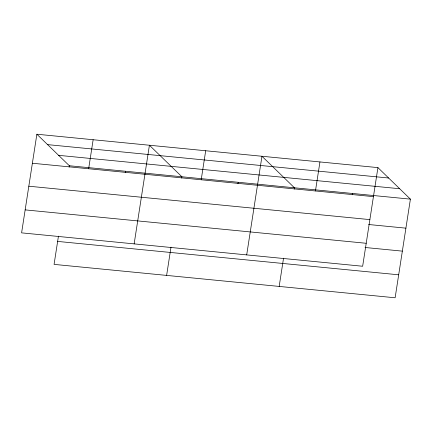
<?xml version="1.0" encoding="UTF-8"?>
<svg xmlns="http://www.w3.org/2000/svg" width="432" height="432" viewBox="0 0 432 432"><rect width="100%" height="100%" fill="white"/><g stroke="black" fill="none" stroke-linecap="round" stroke-linejoin="round"><path stroke-width="0.65" d="M36.871 134.222L21.6 232.859L362.653 266.252L377.924 167.616L36.871 134.222L69.347 165.748L410.4 199.141L395.129 297.778L54.076 264.384L58.45 236.153M69.142 167.065L69.347 165.748M88.652 168.75L93.145 139.73M125.415 172.573L125.62 171.256M134.147 243.88L149.418 145.238L181.894 176.764L181.694 178.087M166.622 275.405L170.996 247.169M201.199 179.771L205.691 150.752M237.967 183.595L238.167 182.277M246.694 254.902L261.965 156.26L294.44 187.785L294.241 189.103M279.175 286.427L283.543 258.19M315.452 190.96L319.945 161.941M352.215 194.783L352.42 193.466M47.59 144.623L388.638 178.016M58.633 155.342L399.681 188.735M32.378 163.242L373.432 196.636M28.82 186.214L369.873 219.613M368.588 224.505L405.907 228.161M25.159 209.887L366.206 243.281M365.029 247.482L402.349 251.138M57.634 241.412L398.687 274.806M377.924 167.616L410.4 199.141"/></g></svg>
